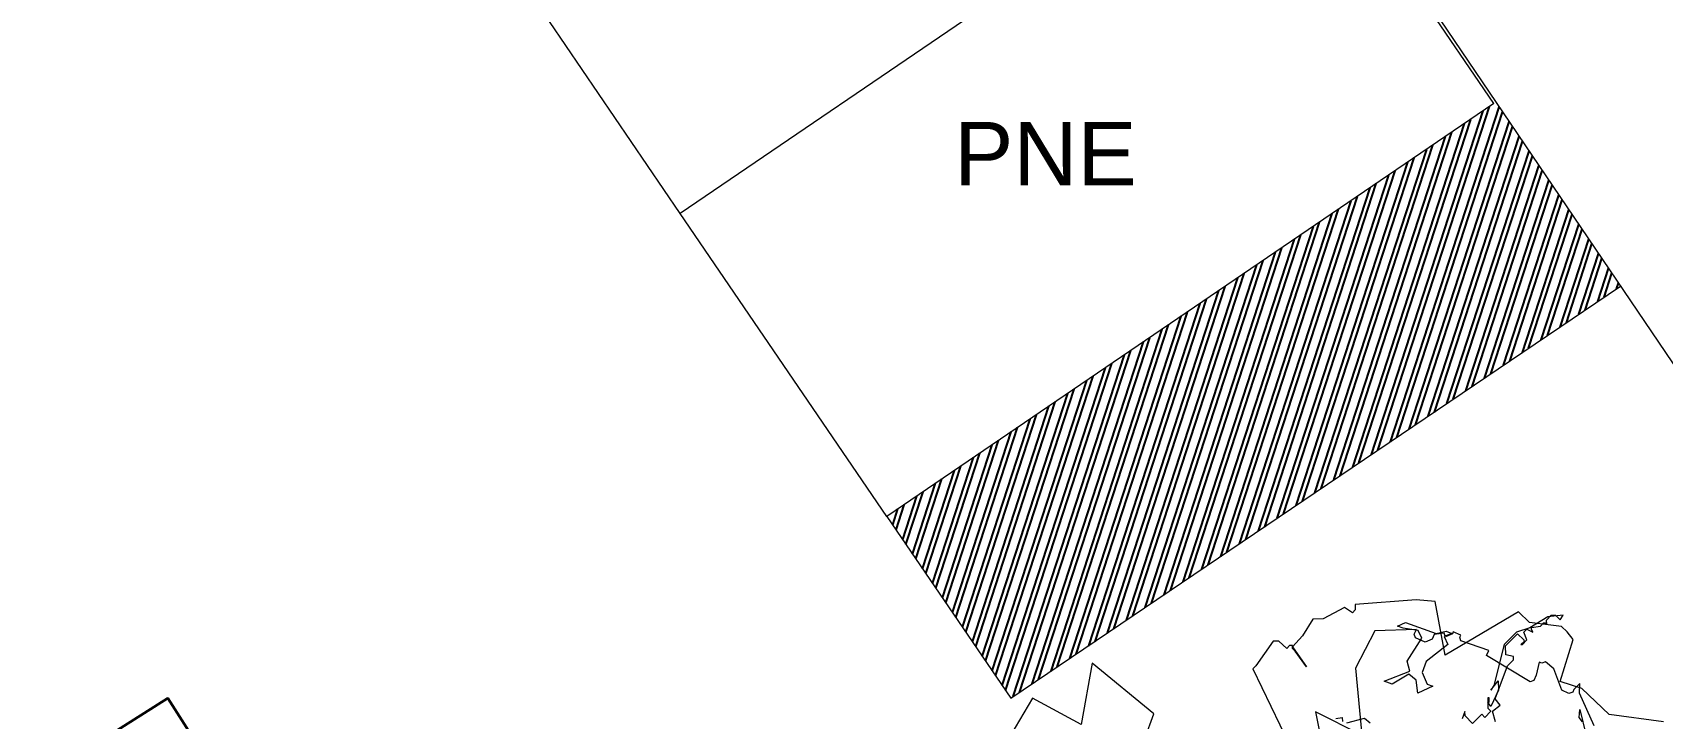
# Model space of a CAD drawing. Header units: metres. Extents: x -71 to 881, y -503 to 661.
# Drawn here: x 188.93 to 200.03, y 542.51 to 547.19 of the extents above; entities that cross this region are included whole.
import ezdxf

# ---------------------------------------------------------------- set-up
doc = ezdxf.new("R2010")
doc.units = ezdxf.units.M
for name, color, linetype, lineweight in [('02. Paredes', 6, 'Continuous', 30), ('04. Pisos', 8, 'Continuous', 5), ('05. Textos', 5, 'Continuous', 0)]:
    doc.layers.add(name, color=color, linetype=linetype, lineweight=lineweight)
doc.layers.add('ARBRE', color=100, linetype='Continuous', lineweight=13, true_color=0x00ff3f)
doc.styles.get("Standard").update_dxf_attribs({"font": 'arial.ttf'})

# ---------------------------------------------------------------- blocks, each defined once
blk = doc.blocks.new('WMF2', base_point=(0, 0.01))
at = {"color": 251, "lineweight": 0, "true_color": 0x636466}
for points in [[(110.13, -215.92), (115.04, -221.02), (115.66, -222.79), (116.35, -221.31), (116.39, -220.76), (116.99, -220.25), (118.51, -220.38), (121.42, -223.82), (123.45, -224.55), (124.06, -224.04), (124.6, -224.1), (124.28, -221.43), (124.37, -220.32), (124.97, -219.82), (134.84, -221.76), (134.73, -222.86), (140.59, -222.8), (140.98, -223.38), (140.96, -223.82), (142.59, -223.95), (142.62, -223.52), (143.7, -222.51), (144.2, -223.11), (145.93, -222.16), (146.02, -221.17), (147.09, -220.14), (149.19, -220.32), (149.69, -220.93), (149.6, -221.91), (157.24, -218.9), (158.3, -210.64), (152.62, -198.66), (162.76, -199.86), (152.65, -183.05)], [(162.25, -221.47), (162.55, -220.76), (164.41, -221.19), (167.6, -217.66), (169.53, -216.89), (170.28, -213.15), (171.44, -210.43), (167.5, -207.63), (170.63, -209.8), (171.33, -210.11), (171.53, -210.62), (172.06, -210.42), (172.36, -209.7), (174.37, -210.56), (175.39, -210.16), (176.98, -204.42), (177.29, -203.7), (165.65, -192.21)], [(192.69, -183.49), (192.69, -188.7), (207.51, -193.95), (205.44, -181.84), (216.23, -183.49), (218.11, -173.58)], [(97.57, -221.28), (108.11, -219.06), (114.95, -222), (119.42, -221.88), (119.84, -230.55), (121.43, -231.58), (122.86, -232.19), (129.04, -230.77), (131.8, -232.03), (142.53, -219.05), (147.98, -228.38), (151.61, -227.39), (162.65, -222.48), (162.25, -221.47), (162.25, -221.47)], [(112.58, -215.91), (113.47, -216.49), (113.87, -217.98), (110.96, -213.56)], [(158.58, -199.98), (157.43, -200.58), (157.16, -199.85)], [(156.26, -199.9), (153.31, -201.99), (151.94, -201.5)], [(128.63, -229.85), (130.85, -228.1), (132.31, -224.99), (131.45, -216.73), (131.71, -215.63), (130.94, -217.85), (130.31, -216.16), (130.6, -212.58), (131.48, -213.21), (131.19, -213.31), (131.49, -214.13), (131.79, -214.02), (131.07, -212.08), (130.28, -211.7), (130.98, -210.18), (131.77, -210.56), (132.87, -208.24), (134.78, -209.13), (135.09, -209.95), (135.09, -208.36)], [(128.75, -210.08), (129.97, -211.82), (128.98, -213.46), (130.3, -214.3), (130.27, -221.28), (129.57, -222.8), (129.78, -223.38), (131.29, -223.17), (131.93, -224.86), (130.51, -227.9), (128.94, -227.21), (128.82, -226.92), (129.2, -226.13), (128.91, -226.23), (128.41, -227.4), (129.45, -228.63), (129.11, -229.36), (127.81, -229.23), (128.24, -229.68), (128.34, -229.97), (126.82, -230.86), (126.44, -231.65), (126.15, -231.77), (125.75, -231.58), (126.06, -232.39), (125.56, -233.58), (124.75, -233.87), (123.53, -233.31), (123.33, -234.38), (126.03, -233.07), (128.63, -229.85), (128.63, -229.85)], [(147.98, -213.1), (150.4, -210.17), (152.11, -210.17), (147.98, -213.72), (149.19, -215.41), (147.98, -220.65), (149.19, -221.87), (152.11, -221.27), (153.32, -221.27), (152.11, -222.48), (145.66, -222.48), (143.95, -223.57), (142.74, -223.57), (143.95, -222.48), (142.74, -221.27), (145.66, -216.64), (145.66, -214.32), (143.95, -212.49), (142.74, -212.49), (145.04, -210.17), (146.26, -212.49), (147.98, -213.1), (147.98, -213.1)]]:
    blk.add_lwpolyline(points, dxfattribs=at)

msp = doc.modelspace()

# ---------------------------------------------------------------- hatches: boundary and pattern name
at = {"true_color": 0x636466, "transparency": 33554574}
h = msp.add_hatch(dxfattribs=at)
h.set_pattern_fill('ANSI32', color=251, scale=0.01, angle=27)
h.set_pattern_definition([(72, (-4.74874, -3.07399), (-0.090588133, 0.029433869), []), (72, (-4.70873, -3.05361), (-0.090588133, 0.029433869), [])])
h.paths.add_polyline_path([(199.741, 545.458), (198.892, 546.711), (198.878, 546.702), (194.745, 543.888), (195.589, 542.648)])

# ---------------------------------------------------------------- linework, layer by layer
msp.add_lwpolyline([(179.102, 535.825), (189.848, 542.65), (203.079, 521.816), (192.375, 515.018), (179.102, 535.825)])
at = {"layer": '02. Paredes'}
for p, q in [((180.216, 536.533), (189.848, 542.65)), ((189.848, 542.65), (197.997, 529.819))]:
    msp.add_line(p, q, dxfattribs=at)
at = {"layer": '04. Pisos'}
for p, q in [((197.471, 548.768), (193.338, 545.954)), ((197.471, 548.768), (193.338, 545.954)), ((198.878, 546.702), (197.471, 548.768)), ((193.338, 545.954), (191.931, 548.021)), ((198.878, 546.702), (194.745, 543.888)), ((194.745, 543.888), (193.338, 545.954)), ((195.589, 542.648), (199.741, 545.458)), ((194.745, 543.888), (195.589, 542.648))]:
    msp.add_line(p, q, dxfattribs=at)
msp.add_lwpolyline([(187.546, 563.479), (204.135, 538.963), (219.468, 517)], dxfattribs=at)

# ---------------------------------------------------------------- block references
at = {"layer": 'ARBRE', "color": 251, "lineweight": 5, "true_color": 0x636466, "xscale": 0.03451886634015593, "yscale": 0.03451886634015593, "zscale": 0.03451886634015593, "rotation": 160.1685466476646}
msp.add_blockref('WMF2', (200.609, 534.159), dxfattribs=at)

# ---------------------------------------------------------------- texts
at = {"layer": '05. Textos', "insert": (195.203, 546.577), "char_height": 0.4326, "attachment_point": 1}
msp.add_mtext_dynamic_manual_height_columns('PNE', width=1.21171, gutter_width=2.163, heights=[0], dxfattribs=at)

doc.saveas('drawing.dxf')
